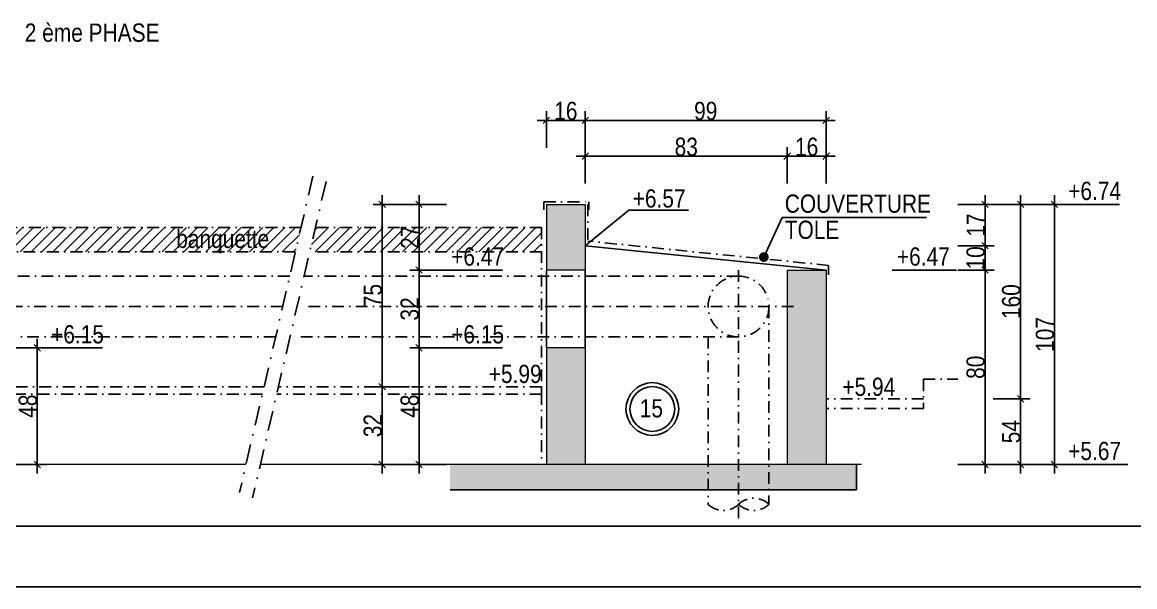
# Model space of a CAD drawing. Header units: centimetres. Extents: x -31 to 9059, y 2319 to 6519.
# Drawn here: x 1716 to 2631, y 2319 to 2783 of the extents above; entities that cross this region are included whole.
import ezdxf

# ---------------------------------------------------------------- set-up
doc = ezdxf.new("R2010")
doc.units = ezdxf.units.CM
doc.header["$LTSCALE"] = 12.7
doc.header["$PDMODE"] = 1
doc.header["$PDSIZE"] = -2
doc.linetypes.add('TIRETPTX2', pattern=[50.8, 25.4, -12.7, 0, -12.7])
for name, color, linetype in [('01_cote_gen', 4, 'Continuous'), ('01_linteaux', 2, 'Continuous'), ('01_poch_BN', 9, 'Continuous'), ('01_texte', 230, 'Continuous'), ('AA_COTES', 2, 'Continuous')]:
    doc.layers.add(name, color=color, linetype=linetype)
doc.layers.add('01_murs_coup', color=5, linetype='Continuous', lineweight=60)
doc.styles.add('ARIAL NA', font='ARIALN.TTF')
doc.styles.add('STYLE2', font='ARIALN.TTF')
doc.dimstyles.new('JB25', dxfattribs={"dimscale": 0.1, "dimtxt": 150, "dimasz": 15, "dimexe": 0.1, "dimexo": 0.1, "dimgap": 0.09, "dimtad": 1, "dimdec": 1, "dimlfac": 0.5, "dimdsep": 46, "dimtxsty": 'STYLE2', "dimblk1": 'BOND_G', "dimblk2": 'BOND_D', "dimsah": 1, "dimcen": 1.5, "dimdle": 0.01, "dimse1": 1, "dimse2": 1, "dimclrd": 4, "dimclre": 2, "dimclrt": 6, "dimazin": 2, "dimtfac": 2.333333, "dimtdec": 1, "dimtix": 1, "dimtmove": 2, "dimatfit": 3, "dimldrblk": 'BOND_G', "dimfxl": 1, "dimtolj": 1, "dimtzin": 0, "dimarcsym": 0})
doc.dimstyles.new('JB50', dxfattribs={"dimscale": 0.1, "dimtxt": 150, "dimasz": 15, "dimexe": 0.1, "dimexo": 0.1, "dimgap": 0.09, "dimtad": 1, "dimdec": 1, "dimdsep": 46, "dimtxsty": 'STYLE2', "dimblk1": 'BOND_G', "dimblk2": 'BOND_D', "dimsah": 1, "dimcen": 1.5, "dimdle": 0.01, "dimse1": 1, "dimse2": 1, "dimclrd": 4, "dimclre": 2, "dimclrt": 6, "dimazin": 2, "dimtfac": 2.333333, "dimtdec": 1, "dimtix": 1, "dimtmove": 2, "dimatfit": 3, "dimldrblk": 'BOND_G', "dimfxl": 1, "dimtolj": 1, "dimtzin": 0, "dimarcsym": 0})

# ---------------------------------------------------------------- blocks, each defined once
blk = doc.blocks.new('BOND_G')
at = {"layer": 'AA_COTES', "color": 0}
for p, q in [((0, -5), (0, 15)), ((5, 0), (-5, 0)), ((1.77, 1.77), (-1.77, -1.77))]:
    blk.add_line(p, q, dxfattribs=at)
blk = doc.blocks.new('BOND_D')
at = {"layer": 'AA_COTES', "color": 0}
for p, q in [((5, 0), (-5, 0)), ((-1.77, -1.77), (1.77, 1.77)), ((0, 5), (0, -15))]:
    blk.add_line(p, q, dxfattribs=at)
blk = doc.blocks.new('*D2314')
at = {"layer": '01_cote_gen', "color": 4, "lineweight": -2, "transparency": 16777216}
blk.add_line((2564.72, 2631.99), (2564.72, 2420.99), dxfattribs=at)
at = {"layer": 'Defpoints', "color": 0, "transparency": 16777216}
for p in [(2513.58, 2633.49), (2513.46, 2419.49), (2564.72, 2419.49)]:
    blk.add_point(p, dxfattribs=at)
at = {"layer": '01_cote_gen', "color": 4, "lineweight": -2, "transparency": 16777216, "xscale": 1.5, "yscale": 1.5, "zscale": 1.5}
for name, p, rotation in [('BOND_G', (2564.72, 2633.49), 90), ('BOND_D', (2564.72, 2419.49), 270)]:
    blk.add_blockref(name, p, dxfattribs=dict(at, rotation=rotation))
at = {"layer": '01_cote_gen', "color": 6, "transparency": 16777216, "insert": (2557.06, 2526.49), "char_height": 15, "attachment_point": 5, "rotation": 90, "style": 'STYLE2'}
blk.add_mtext('\\A1;107', dxfattribs=at)
blk = doc.blocks.new('*D2315')
at = {"layer": '01_cote_gen', "color": 4, "lineweight": -2, "transparency": 16777216}
blk.add_line((2012.11, 2420.99), (2012.11, 2481.99), dxfattribs=at)
at = {"layer": 'Defpoints', "color": 0, "transparency": 16777216}
for p in [(2012.11, 2483.49), (2054.55, 2483.49), (2082.6, 2419.49)]:
    blk.add_point(p, dxfattribs=at)
at = {"layer": '01_cote_gen', "color": 4, "lineweight": -2, "transparency": 16777216, "xscale": 1.5, "yscale": 1.5, "zscale": 1.5}
for name, p, rotation in [('BOND_D', (2012.11, 2483.49), 90), ('BOND_G', (2012.11, 2419.49), 270)]:
    blk.add_blockref(name, p, dxfattribs=dict(at, rotation=rotation))
at = {"layer": '01_cote_gen', "color": 6, "transparency": 16777216, "insert": (2004.44, 2451.49), "char_height": 15, "attachment_point": 5, "rotation": 90, "style": 'STYLE2'}
blk.add_mtext('\\A1;32', dxfattribs=at)
blk = doc.blocks.new('*D2316')
at = {"layer": '01_cote_gen', "color": 4, "lineweight": -2, "transparency": 16777216}
blk.add_line((2012.11, 2484.99), (2012.11, 2631.99), dxfattribs=at)
at = {"layer": 'Defpoints', "color": 0, "transparency": 16777216}
for p in [(2012.11, 2633.49), (2074.69, 2633.49), (2019.61, 2483.49)]:
    blk.add_point(p, dxfattribs=at)
at = {"layer": '01_cote_gen', "color": 4, "lineweight": -2, "transparency": 16777216, "xscale": 1.5, "yscale": 1.5, "zscale": 1.5}
for name, p, rotation in [('BOND_D', (2012.11, 2633.49), 90), ('BOND_G', (2012.11, 2483.49), 270)]:
    blk.add_blockref(name, p, dxfattribs=dict(at, rotation=rotation))
at = {"layer": '01_cote_gen', "color": 6, "transparency": 16777216, "insert": (2004.47, 2558.49), "char_height": 15, "attachment_point": 5, "rotation": 90, "style": 'STYLE2'}
blk.add_mtext('\\A1;75', dxfattribs=at)
blk = doc.blocks.new('*D2312')
at = {"layer": '01_cote_gen', "color": 4, "lineweight": -2, "transparency": 16777216}
blk.add_line((2536.96, 2631.99), (2536.96, 2474.99), dxfattribs=at)
at = {"layer": 'Defpoints', "color": 0, "transparency": 16777216}
for p in [(2500.59, 2633.49), (2485.09, 2473.49), (2536.96, 2473.49)]:
    blk.add_point(p, dxfattribs=at)
at = {"layer": '01_cote_gen', "color": 4, "lineweight": -2, "transparency": 16777216, "xscale": 1.5, "yscale": 1.5, "zscale": 1.5}
for name, p, rotation in [('BOND_G', (2536.96, 2633.49), 90), ('BOND_D', (2536.96, 2473.49), 270)]:
    blk.add_blockref(name, p, dxfattribs=dict(at, rotation=rotation))
at = {"layer": '01_cote_gen', "color": 6, "transparency": 16777216, "insert": (2529.29, 2553.49), "char_height": 15, "attachment_point": 5, "rotation": 90, "style": 'STYLE2'}
blk.add_mtext('\\A1;160', dxfattribs=at)
blk = doc.blocks.new('*D2313')
at = {"layer": '01_cote_gen', "color": 4, "lineweight": -2, "transparency": 16777216}
blk.add_line((2536.96, 2471.99), (2536.96, 2420.99), dxfattribs=at)
at = {"layer": 'Defpoints', "color": 0, "transparency": 16777216}
for p in [(2529.46, 2473.49), (2513.46, 2419.49), (2536.96, 2419.49)]:
    blk.add_point(p, dxfattribs=at)
at = {"layer": '01_cote_gen', "color": 4, "lineweight": -2, "transparency": 16777216, "xscale": 1.5, "yscale": 1.5, "zscale": 1.5}
for name, p, rotation in [('BOND_G', (2536.96, 2473.49), 90), ('BOND_D', (2536.96, 2419.49), 270)]:
    blk.add_blockref(name, p, dxfattribs=dict(at, rotation=rotation))
at = {"layer": '01_cote_gen', "color": 6, "transparency": 16777216, "insert": (2529.32, 2446.49), "char_height": 15, "attachment_point": 5, "rotation": 90, "style": 'STYLE2'}
blk.add_mtext('\\A1;54', dxfattribs=at)
blk = doc.blocks.new('*D2317')
at = {"layer": '01_cote_gen', "color": 4, "lineweight": -2, "transparency": 16777216}
blk.add_line((2042.46, 2420.99), (2042.46, 2513.99), dxfattribs=at)
at = {"layer": 'Defpoints', "color": 0, "transparency": 16777216}
for p in [(2042.46, 2515.49), (2147.11, 2515.49), (2147.11, 2419.49)]:
    blk.add_point(p, dxfattribs=at)
at = {"layer": '01_cote_gen', "color": 4, "lineweight": -2, "transparency": 16777216, "xscale": 1.5, "yscale": 1.5, "zscale": 1.5}
for name, p, rotation in [('BOND_D', (2042.46, 2515.49), 90), ('BOND_G', (2042.46, 2419.49), 270)]:
    blk.add_blockref(name, p, dxfattribs=dict(at, rotation=rotation))
at = {"layer": '01_cote_gen', "color": 6, "transparency": 16777216, "insert": (2034.79, 2467.49), "char_height": 15, "attachment_point": 5, "rotation": 90, "style": 'STYLE2'}
blk.add_mtext('\\A1;48', dxfattribs=at)
blk = doc.blocks.new('*D2318')
at = {"layer": '01_cote_gen', "color": 4, "lineweight": -2, "transparency": 16777216}
blk.add_line((2042.46, 2516.99), (2042.46, 2577.99), dxfattribs=at)
at = {"layer": 'Defpoints', "color": 0, "transparency": 16777216}
for p in [(2042.46, 2579.49), (2156.01, 2579.49), (2064.96, 2515.49)]:
    blk.add_point(p, dxfattribs=at)
at = {"layer": '01_cote_gen', "color": 4, "lineweight": -2, "transparency": 16777216, "xscale": 1.5, "yscale": 1.5, "zscale": 1.5}
for name, p, rotation in [('BOND_D', (2042.46, 2579.49), 90), ('BOND_G', (2042.46, 2515.49), 270)]:
    blk.add_blockref(name, p, dxfattribs=dict(at, rotation=rotation))
at = {"layer": '01_cote_gen', "color": 6, "transparency": 16777216, "insert": (2034.79, 2547.49), "char_height": 15, "attachment_point": 5, "rotation": 90, "style": 'STYLE2'}
blk.add_mtext('\\A1;32', dxfattribs=at)
blk = doc.blocks.new('*D2319')
at = {"layer": '01_cote_gen', "color": 4, "lineweight": -2, "transparency": 16777216}
blk.add_line((2042.46, 2580.99), (2042.46, 2631.99), dxfattribs=at)
at = {"layer": 'Defpoints', "color": 0, "transparency": 16777216}
for p in [(2042.46, 2633.49), (2163.11, 2633.49), (2163.11, 2579.49)]:
    blk.add_point(p, dxfattribs=at)
at = {"layer": '01_cote_gen', "color": 4, "lineweight": -2, "transparency": 16777216, "xscale": 1.5, "yscale": 1.5, "zscale": 1.5}
for name, p, rotation in [('BOND_D', (2042.46, 2633.49), 90), ('BOND_G', (2042.46, 2579.49), 270)]:
    blk.add_blockref(name, p, dxfattribs=dict(at, rotation=rotation))
at = {"layer": '01_cote_gen', "color": 6, "transparency": 16777216, "insert": (2034.92, 2606.49), "char_height": 15, "attachment_point": 5, "rotation": 90, "style": 'STYLE2'}
blk.add_mtext('\\A1;27', dxfattribs=at)
blk = doc.blocks.new('*D2324')
at = {"layer": '01_cote_gen', "color": 4, "lineweight": -2, "transparency": 16777216}
blk.add_line((2148.61, 2702.65), (2177.61, 2702.65), dxfattribs=at)
at = {"layer": 'Defpoints', "color": 0, "transparency": 16777216}
for p in [(2179.11, 2702.65), (2147.11, 2643.98), (2179.11, 2643.98)]:
    blk.add_point(p, dxfattribs=at)
at = {"layer": '01_cote_gen', "color": 4, "lineweight": -2, "transparency": 16777216, "xscale": 1.5, "yscale": 1.5, "zscale": 1.5, "rotation": 180}
blk.add_blockref('BOND_G', (2147.11, 2702.65), dxfattribs=at)
at = {"layer": '01_cote_gen', "color": 4, "lineweight": -2, "transparency": 16777216, "xscale": 1.5, "yscale": 1.5, "zscale": 1.5}
blk.add_blockref('BOND_D', (2179.11, 2702.65), dxfattribs=at)
at = {"layer": '01_cote_gen', "color": 6, "transparency": 16777216, "insert": (2163.11, 2710.32), "char_height": 15, "attachment_point": 5, "style": 'STYLE2'}
blk.add_mtext('\\A1;16', dxfattribs=at)
blk = doc.blocks.new('*D2325')
at = {"layer": '01_cote_gen', "color": 4, "lineweight": -2, "transparency": 16777216}
blk.add_line((2180.61, 2673.16), (2343.61, 2673.16), dxfattribs=at)
at = {"layer": 'Defpoints', "color": 0, "transparency": 16777216}
for p in [(2345.11, 2673.16), (2179.11, 2656.96), (2345.11, 2568.49)]:
    blk.add_point(p, dxfattribs=at)
at = {"layer": '01_cote_gen', "color": 4, "lineweight": -2, "transparency": 16777216, "xscale": 1.5, "yscale": 1.5, "zscale": 1.5, "rotation": 180}
blk.add_blockref('BOND_G', (2179.11, 2673.16), dxfattribs=at)
at = {"layer": '01_cote_gen', "color": 4, "lineweight": -2, "transparency": 16777216, "xscale": 1.5, "yscale": 1.5, "zscale": 1.5}
blk.add_blockref('BOND_D', (2345.11, 2673.16), dxfattribs=at)
at = {"layer": '01_cote_gen', "color": 6, "transparency": 16777216, "insert": (2262.11, 2680.82), "char_height": 15, "attachment_point": 5, "style": 'STYLE2'}
blk.add_mtext('\\A1;83', dxfattribs=at)
blk = doc.blocks.new('*D2326')
at = {"layer": '01_cote_gen', "color": 4, "lineweight": -2, "transparency": 16777216}
blk.add_line((2346.61, 2673.16), (2375.61, 2673.16), dxfattribs=at)
at = {"layer": 'Defpoints', "color": 0, "transparency": 16777216}
for p in [(2377.11, 2673.16), (2345.11, 2650.66), (2377.11, 2560.39)]:
    blk.add_point(p, dxfattribs=at)
at = {"layer": '01_cote_gen', "color": 4, "lineweight": -2, "transparency": 16777216, "xscale": 1.5, "yscale": 1.5, "zscale": 1.5, "rotation": 180}
blk.add_blockref('BOND_G', (2345.11, 2673.16), dxfattribs=at)
at = {"layer": '01_cote_gen', "color": 4, "lineweight": -2, "transparency": 16777216, "xscale": 1.5, "yscale": 1.5, "zscale": 1.5}
blk.add_blockref('BOND_D', (2377.11, 2673.16), dxfattribs=at)
at = {"layer": '01_cote_gen', "color": 6, "transparency": 16777216, "insert": (2361.11, 2680.82), "char_height": 15, "attachment_point": 5, "style": 'STYLE2'}
blk.add_mtext('\\A1;16', dxfattribs=at)
blk = doc.blocks.new('*D2327')
at = {"layer": '01_cote_gen', "color": 4, "lineweight": -2, "transparency": 16777216}
blk.add_line((2180.61, 2702.65), (2375.61, 2702.65), dxfattribs=at)
at = {"layer": 'Defpoints', "color": 0, "transparency": 16777216}
for p in [(2377.11, 2702.65), (2179.11, 2680.66), (2377.11, 2680.66)]:
    blk.add_point(p, dxfattribs=at)
at = {"layer": '01_cote_gen', "color": 4, "lineweight": -2, "transparency": 16777216, "xscale": 1.5, "yscale": 1.5, "zscale": 1.5, "rotation": 180}
blk.add_blockref('BOND_G', (2179.11, 2702.65), dxfattribs=at)
at = {"layer": '01_cote_gen', "color": 4, "lineweight": -2, "transparency": 16777216, "xscale": 1.5, "yscale": 1.5, "zscale": 1.5}
blk.add_blockref('BOND_D', (2377.11, 2702.65), dxfattribs=at)
at = {"layer": '01_cote_gen', "color": 6, "transparency": 16777216, "insert": (2278.11, 2710.32), "char_height": 15, "attachment_point": 5, "style": 'STYLE2'}
blk.add_mtext('\\A1;99', dxfattribs=at)
blk = doc.blocks.new('*D2328')
at = {"layer": '01_cote_gen', "color": 4, "lineweight": -2, "transparency": 16777216}
blk.add_line((2507.76, 2577.99), (2507.76, 2420.99), dxfattribs=at)
at = {"layer": 'Defpoints', "color": 0, "transparency": 16777216}
for p in [(2361.11, 2579.49), (2401.98, 2419.49), (2507.76, 2419.49)]:
    blk.add_point(p, dxfattribs=at)
at = {"layer": '01_cote_gen', "color": 4, "lineweight": -2, "transparency": 16777216, "xscale": 1.5, "yscale": 1.5, "zscale": 1.5}
for name, p, rotation in [('BOND_G', (2507.76, 2579.49), 90), ('BOND_D', (2507.76, 2419.49), 270)]:
    blk.add_blockref(name, p, dxfattribs=dict(at, rotation=rotation))
at = {"layer": '01_cote_gen', "color": 6, "transparency": 16777216, "insert": (2500.09, 2499.49), "char_height": 15, "attachment_point": 5, "rotation": 90, "style": 'STYLE2'}
blk.add_mtext('\\A1;80', dxfattribs=at)
blk = doc.blocks.new('*D2329')
at = {"layer": '01_cote_gen', "color": 4, "lineweight": -2, "transparency": 16777216}
blk.add_line((2507.76, 2597.99), (2507.76, 2580.99), dxfattribs=at)
at = {"layer": 'Defpoints', "color": 0, "transparency": 16777216}
for p in [(2179.11, 2599.49), (2377.11, 2579.49), (2507.76, 2579.49)]:
    blk.add_point(p, dxfattribs=at)
at = {"layer": '01_cote_gen', "color": 4, "lineweight": -2, "transparency": 16777216, "xscale": 1.5, "yscale": 1.5, "zscale": 1.5}
for name, p, rotation in [('BOND_G', (2507.76, 2599.49), 90), ('BOND_D', (2507.76, 2579.49), 270)]:
    blk.add_blockref(name, p, dxfattribs=dict(at, rotation=rotation))
at = {"layer": '01_cote_gen', "color": 6, "transparency": 16777216, "insert": (2500.09, 2589.49), "char_height": 15, "attachment_point": 5, "rotation": 90, "style": 'STYLE2'}
blk.add_mtext('\\A1;10', dxfattribs=at)
blk = doc.blocks.new('*D2330')
at = {"layer": '01_cote_gen', "color": 4, "lineweight": -2, "transparency": 16777216}
blk.add_line((2507.76, 2631.99), (2507.76, 2600.99), dxfattribs=at)
at = {"layer": 'Defpoints', "color": 0, "transparency": 16777216}
for p in [(2514.46, 2633.49), (2485.26, 2599.49), (2507.76, 2599.49)]:
    blk.add_point(p, dxfattribs=at)
at = {"layer": '01_cote_gen', "color": 4, "lineweight": -2, "transparency": 16777216, "xscale": 1.5, "yscale": 1.5, "zscale": 1.5}
for name, p, rotation in [('BOND_G', (2507.76, 2633.49), 90), ('BOND_D', (2507.76, 2599.49), 270)]:
    blk.add_blockref(name, p, dxfattribs=dict(at, rotation=rotation))
at = {"layer": '01_cote_gen', "color": 6, "transparency": 16777216, "insert": (2500.22, 2616.49), "char_height": 15, "attachment_point": 5, "rotation": 90, "style": 'STYLE2'}
blk.add_mtext('\\A1;17', dxfattribs=at)
blk = doc.blocks.new('*D2332')
at = {"layer": '01_poch_BN', "color": 4, "lineweight": -2, "ltscale": 2, "transparency": 16777216}
blk.add_line((1728.53, 2513.99), (1728.53, 2420.99), dxfattribs=at)
at = {"layer": 'Defpoints', "color": 0, "ltscale": 2, "transparency": 16777216}
for p in [(1627.48, 2515.49), (1627.48, 2419.49), (1728.53, 2419.49)]:
    blk.add_point(p, dxfattribs=at)
at = {"layer": '01_poch_BN', "color": 4, "lineweight": -2, "ltscale": 2, "transparency": 16777216, "xscale": 1.5, "yscale": 1.5, "zscale": 1.5}
for name, p, rotation in [('BOND_G', (1728.53, 2515.49), 90), ('BOND_D', (1728.53, 2419.49), 270)]:
    blk.add_blockref(name, p, dxfattribs=dict(at, rotation=rotation))
at = {"layer": '01_poch_BN', "color": 6, "ltscale": 2, "transparency": 16777216, "insert": (1720.86, 2467.49), "char_height": 15, "attachment_point": 5, "rotation": 90, "style": 'STYLE2'}
blk.add_mtext('\\A1;48', dxfattribs=at)

msp = doc.modelspace()

# ---------------------------------------------------------------- hatches: boundary and pattern name
at = {"layer": '01_linteaux', "linetype": 'TIRETPTX2', "ltscale": 0.03}
h = msp.add_hatch(dxfattribs=at)
h.set_pattern_fill('ANSI31', color=256, scale=2)
h.paths.add_polyline_path([(1945.41, 2614.49), (1670, 2614.49), (1670, 2594.49), (1940.77, 2594.49)])
h.paths.add_polyline_path([(2143.11, 2614.49), (1957.21, 2614.49), (1952.56, 2594.49), (2143.11, 2594.49)])
h.paths.add_polyline_path([(1837.96, 2588.71), (1924, 2588.71), (1924, 2617.45), (1837.96, 2617.45)], flags=9)
h.paths.add_polyline_path([(2050.58, 2593.35), (2050.58, 2619.97), (2019.35, 2619.97), (2019.35, 2593.35)], flags=9)
h.paths.add_polyline_path([(2065.01, 2579.05), (2116.16, 2579.05), (2116.16, 2602.03), (2065.01, 2602.03)], flags=9)
at = {"layer": '01_poch_BN', "ltscale": 2}
h = msp.add_hatch(color=256, dxfattribs=at)
h.dxf.hatch_style = 1
h.paths.add_polyline_path([(1536, 2728.15), (1504, 2728.15), (1504, 2419.49), (1536, 2419.49)])
h.paths.add_polyline_path([(1666, 2515.49), (1636, 2515.49), (1636, 2419.49), (1666, 2419.49)])
h.paths.add_polyline_path([(2179.11, 2515.49), (2147.11, 2515.49), (2147.11, 2419.49), (2179.11, 2419.49)])
h.paths.add_polyline_path([(2179.11, 2633.49), (2147.11, 2633.49), (2147.11, 2579.49), (2179.11, 2579.49)])
h.paths.add_polyline_path([(2377.11, 2579.49), (2345.11, 2579.49), (2345.11, 2419.49), (2377.11, 2419.49)])
at = {"layer": '01_poch_BN'}
h = msp.add_hatch(color=256, dxfattribs=at)
h.dxf.hatch_style = 1
h.paths.add_polyline_path([(2401.98, 2419.49), (2067.93, 2419.49), (2067.93, 2398.67), (2401.98, 2398.67)])

# ---------------------------------------------------------------- linework, layer by layer
at = {"layer": '01_cote_gen'}
msp.add_line((8009.29, 2318.88), (-30.71, 2318.88), dxfattribs=at)
at = {"layer": '01_linteaux', "linetype": 'TIRETPTX2', "ltscale": 0.05}
for p, q in [((1955.21, 2656.69), (1894.76, 2396.35)), ((1966, 2652.38), (1905.56, 2392.04))]:
    msp.add_line(p, q, dxfattribs=at)
at = {"layer": '01_linteaux', "linetype": 'TIRETPTX2', "ltscale": 0.03}
for p, q in [((2145.11, 2635.49), (2182.11, 2635.49)), ((2145.11, 2635.49), (2145.11, 2629.01)), ((2182.11, 2635.49), (2182.11, 2629.01)), ((2181.11, 2633.49), (2181.11, 2603.31)), ((1945.41, 2614.49), (1670, 2614.49)), ((2143.11, 2614.49), (1957.21, 2614.49)), ((2143.11, 2614.49), (2143.11, 2419.49)), ((2379.11, 2583.31), (2181.11, 2603.31)), ((1940.77, 2594.49), (1670, 2594.49)), ((2143.11, 2594.49), (1952.56, 2594.49)), ((2305.11, 2579.49), (2305.11, 2371.21)), ((2379.11, 2583.31), (2379.11, 2575.49)), ((1936.12, 2574.49), (1611, 2574.49)), ((2305.11, 2574.49), (1947.92, 2574.49)), ((1930.32, 2549.49), (1545.06, 2549.49)), ((2350.26, 2549.49), (1942.11, 2549.49)), ((2330.11, 2549.49), (2330.11, 2386.73)), ((1924.51, 2524.49), (1611, 2524.49)), ((2305.11, 2524.49), (1936.31, 2524.49)), ((2280.11, 2524.49), (2280.11, 2386.73)), ((2457.11, 2489.61), (2457.11, 2465.49)), ((2457.11, 2489.61), (2485.49, 2489.61)), ((1914.99, 2483.49), (1670, 2483.49)), ((2143.11, 2483.49), (1926.79, 2483.49)), ((2143.11, 2483.49), (2143.11, 2477.49)), ((1913.6, 2477.49), (1670, 2477.49)), ((2143.11, 2477.49), (1925.4, 2477.49)), ((2457.11, 2473.49), (2377.11, 2473.49)), ((2457.11, 2465.49), (2377.11, 2465.49))]:
    msp.add_line(p, q, dxfattribs=at)
at = {"layer": '01_linteaux', "ltscale": 0.1}
for p, q in [((2377.11, 2579.49), (2179.11, 2599.49)), ((2147.11, 2579.49), (2147.11, 2515.49)), ((2179.11, 2579.49), (2179.11, 2515.49))]:
    msp.add_line(p, q, dxfattribs=at)
at = {"layer": '01_linteaux', "linetype": 'TIRETPTX2', "ltscale": 0.03}
msp.add_circle((2305.11, 2549.49), 25, dxfattribs=at)
for centre, start, end in [((2317.61, 2373.8), 45.97821, 134.02179), ((2292.61, 2399.67), 225.97821, 314.02179), ((2317.61, 2399.67), 225.97821, 314.02179)]:
    msp.add_arc(centre, 17.99, start, end, dxfattribs=at)
at = {"layer": '01_murs_coup', "linetype": 'Continuous', "lineweight": 5}
for p, q in [((2147.11, 2633.49), (2147.11, 2579.49)), ((2147.11, 2633.49), (2179.11, 2633.49)), ((2179.11, 2633.49), (2179.11, 2579.49)), ((2179.11, 2579.49), (2147.11, 2579.49)), ((2345.11, 2579.49), (2345.11, 2419.49)), ((2345.11, 2579.49), (2377.11, 2579.49)), ((2377.11, 2579.49), (2377.11, 2419.49)), ((2179.11, 2515.49), (2147.11, 2515.49)), ((2147.11, 2515.49), (2147.11, 2419.49)), ((2179.11, 2515.49), (2179.11, 2419.49)), ((1900.14, 2419.49), (1540, 2419.49)), ((2406.13, 2419.49), (1911.93, 2419.49))]:
    msp.add_line(p, q, dxfattribs=at)
at = {"layer": '01_poch_BN'}
for p, q in [((2401.98, 2398.67), (2401.98, 2419.49)), ((2067.93, 2398.67), (2401.98, 2398.67))]:
    msp.add_line(p, q, dxfattribs=at)
at = {"layer": '01_texte'}
for p, q in [((2179.11, 2599.49), (2214.77, 2628.83)), ((2214.77, 2628.83), (2264.01, 2628.83)), ((2572.22, 2633.49), (2618.28, 2633.49)), ((2325.9, 2590.19), (2341, 2622.64)), ((2341, 2622.64), (2459.5, 2622.64)), ((2064.96, 2579.49), (2111.01, 2579.49)), ((2431.42, 2579.49), (2484.35, 2579.49)), ((1736.03, 2515.49), (1782.08, 2515.49)), ((2064.96, 2515.49), (2111.01, 2515.49)), ((2524.17, 2419.49), (2570.22, 2419.49)), ((2572.22, 2419.49), (2625.16, 2419.49)), ((8009.29, 2368.88), (19.29, 2368.88))]:
    msp.add_line(p, q, dxfattribs=at)
at = {"layer": '01_texte', "const_width": 4}
msp.add_lwpolyline([(2323.9, 2590.19, 1), (2327.9, 2590.19, 1)], format="xyb", close=True, dxfattribs=at)
at = {"layer": '01_texte'}
for radius in [21.67, 18.38]:
    msp.add_circle((2234.2, 2465.15), radius, dxfattribs=at)

# ---------------------------------------------------------------- texts
for s, style, p in [('2 ème PHASE', 'STYLE2', (1718.27, 2767.34)), ('+6.57', 'ARIAL NA', (2218.07, 2630.91)), ('+6.74', 'ARIAL NA', (2576.11, 2637.13)), ('COUVERTURE ', 'ARIAL NA', (2343.11, 2626.64)), ('TOLE', 'ARIAL NA', (2343.11, 2605.14)), ('banquette', 'STYLE2', (1842.76, 2597.66)), ('+6.47', 'ARIAL NA', (2068.84, 2583.13)), ('+6.47', 'ARIAL NA', (2435.3, 2583.13)), ('+6.15', 'ARIAL NA', (1739.91, 2519.13)), ('+6.15', 'ARIAL NA', (2068.84, 2519.13)), ('+5.99', 'ARIAL NA', (2099.74, 2486.54)), ('+5.94', 'ARIAL NA', (2390.46, 2475.94)), ('15', 'STYLE2', (2223.87, 2458.23)), ('+5.67', 'ARIAL NA', (2576.11, 2423.13))]:
    msp.add_text(s, height=15, dxfattribs=dict(at, style=style)).set_placement(p)

# ---------------------------------------------------------------- dimensions: what is measured, and where the dimension line sits
at = {"layer": '01_cote_gen'}
for base, p1, p2, picture, middle in [((2179.11, 2702.65), (2147.11, 2643.98), (2179.11, 2643.98), '*D2324', (2163.11, 2710.32)), ((2377.11, 2702.65), (2179.11, 2680.66), (2377.11, 2680.66), '*D2327', (2278.11, 2710.32)), ((2345.11, 2673.16), (2179.11, 2656.96), (2345.11, 2568.49), '*D2325', (2262.11, 2680.82)), ((2377.11, 2673.16), (2345.11, 2650.66), (2377.11, 2560.39), '*D2326', (2361.11, 2680.82))]:
    dim = msp.add_linear_dim(base=base, p1=p1, p2=p2, dimstyle='JB25', dxfattribs=at)
    dim.commit()
    dim.dimension.update_dxf_attribs({"geometry": picture, "text_midpoint": middle})
for base, p1, p2, dimstyle, picture, middle in [((2012.11, 2633.49), (2019.61, 2483.49), (2074.69, 2633.49), 'JB25', '*D2316', (2004.47, 2558.49)), ((2042.46, 2633.49), (2163.11, 2579.49), (2163.11, 2633.49), 'JB25', '*D2319', (2034.92, 2606.49)), ((2536.96, 2473.49), (2500.59, 2633.49), (2485.09, 2473.49), 'JB50', '*D2312', (2529.29, 2553.49)), ((2507.76, 2599.49), (2514.46, 2633.49), (2485.26, 2599.49), 'JB25', '*D2330', (2500.22, 2616.49)), ((2564.72, 2419.49), (2513.58, 2633.49), (2513.46, 2419.49), 'JB25', '*D2314', (2557.06, 2526.49)), ((2507.76, 2579.49), (2179.11, 2599.49), (2377.11, 2579.49), 'JB25', '*D2329', (2500.09, 2589.49)), ((2042.46, 2579.49), (2064.96, 2515.49), (2156.01, 2579.49), 'JB25', '*D2318', (2034.79, 2547.49)), ((2507.76, 2419.49), (2361.11, 2579.49), (2401.98, 2419.49), 'JB25', '*D2328', (2500.09, 2499.49)), ((2042.46, 2515.49), (2147.11, 2419.49), (2147.11, 2515.49), 'JB25', '*D2317', (2034.79, 2467.49)), ((2012.11, 2483.49), (2082.6, 2419.49), (2054.55, 2483.49), 'JB25', '*D2315', (2004.44, 2451.49)), ((2536.96, 2419.49), (2529.46, 2473.49), (2513.46, 2419.49), 'JB50', '*D2313', (2529.32, 2446.49))]:
    dim = msp.add_linear_dim(base=base, p1=p1, p2=p2, angle=90, dimstyle=dimstyle, dxfattribs=at)
    dim.commit()
    dim.dimension.update_dxf_attribs({"geometry": picture, "text_midpoint": middle})
at = {"layer": '01_poch_BN', "ltscale": 2}
dim = msp.add_linear_dim(base=(1728.53, 2419.49), p1=(1627.48, 2515.49), p2=(1627.48, 2419.49), angle=90, dimstyle='JB25', dxfattribs=at)
dim.commit()
dim.dimension.update_dxf_attribs({"geometry": '*D2332', "text_midpoint": (1720.86, 2467.49)})

doc.saveas('drawing.dxf')
